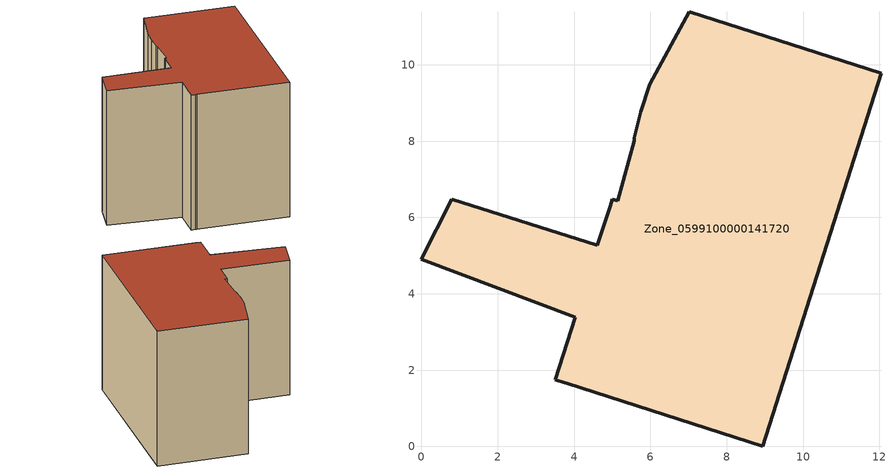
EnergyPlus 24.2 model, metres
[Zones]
Zone_0599100000141720
 floor ground (C_G): 12.04,9.78 8.94,0 3.81,1.65 3.75,1.67 3.5,1.75 4.03,3.39 0,4.91 0.79,6.48 4.61,5.27 4.94,6.3 5,6.48 5.15,6.43 5.57,8.01 5.57,8.09 5.75,8.77 5.98,9.49 7.02,11.4 z0
 wall outside (C_F): 0.79,6.48 0,4.91 4.03,3.39 3.5,1.75 3.75,1.67 3.81,1.65 8.94,0 12.04,9.78 7.02,11.4 5.98,9.49 5.75,8.77 5.57,8.09 5.57,8.01 5.15,6.43 5,6.48 4.94,6.3 4.61,5.27 0.79,6.48 z0:8.28
 roof outside (C_R): 12.04,9.78 7.02,11.4 5.98,9.49 5.75,8.77 5.57,8.09 5.57,8.01 5.15,6.43 5,6.48 4.94,6.3 4.61,5.27 0.79,6.48 0,4.91 4.03,3.39 3.5,1.75 3.75,1.67 3.81,1.65 8.94,0 z8.28
[BUILDING]
Pand.0599100000141720: North Axis=0; Terrain=City; Loads Convergence Tolerance Value=0.04; Temperature Convergence Tolerance Value=0.4; Solar Distribution=FullExterior; Maximum Number of Warmup Days=25; Minimum Number of Warmup Days=1
[Site:Location]
Rotterdam.The.Hague.AP_ZH_NLD Design_Conditions: Latitude=51.96; Longitude=4.45; Time Zone=1; Elevation=-4.5
[SITE:GROUNDTEMPERATURE:BUILDINGSURFACE]
18, 18, 18, 18, 18, 18, 18, 18, 18, 18, 18, 18
[MATERIAL] Thermal Absorptance=0.9; Solar Absorptance=0.7; Visible Absorptance=0.7
Name | Roughness | Thickness | Conductivity | Density | Specific Heat
G.TC.1975-1991 | MediumSmooth | 0.15 | 0.288461 | 540 | 1210
F.TC.1975-1991 | Rough | 0.3 | 0.230769 | 1920 | 840
R.TC.1975-1991 | MediumRough | 0.2 | 0.153846 | 1500 | 1000
[CONSTRUCTION]
C_G: G.TC.1975-1991
C_F: F.TC.1975-1991
C_R: R.TC.1975-1991
[ZONE]
Zone_0599100000141720: Type=1; Multiplier=1; Ceiling Height=Autocalculate; Volume=Autocalculate; Floor Area=autocalculate; Part of Total Floor Area=Yes
[ZONEINFILTRATION:DESIGNFLOWRATE]
Infil_Zone_0599100000141720: Zone or ZoneList or Space or SpaceList=Zone_0599100000141720; Schedule=AlwaysOn; Design Flow Rate Calculation Method=Flow/Area; Flow Rate per Floor Area=0.003; Constant Term Coefficient=1; Temperature Term Coefficient=0; Velocity Term Coefficient=0; Velocity Squared Term Coefficient=0
[HVACTEMPLATE:ZONE:IDEALLOADSAIRSYSTEM]
Zone_0599100000141720: Maximum Heating Supply Air Temperature=50; Minimum Cooling Supply Air Temperature=13; Maximum Heating Supply Air Humidity Ratio=0.0156; Minimum Cooling Supply Air Humidity Ratio=0.0077; Heating Limit=NoLimit; Cooling Limit=NoLimit; Dehumidification Control Type=ConstantSensibleHeatRatio; Cooling Sensible Heat Ratio=0.7; Dehumidification Setpoint=60; Humidification Control Type=None; Humidification Setpoint=30; Outdoor Air Method=None; Outdoor Air Flow Rate per Person=0.00944; Outdoor Air Flow Rate per Zone Floor Area=0; Outdoor Air Flow Rate per Zone=0; Demand Controlled Ventilation Type=None; Outdoor Air Economizer Type=NoEconomizer; Heat Recovery Type=None; Sensible Heat Recovery Effectiveness=0.7; Latent Heat Recovery Effectiveness=0.65
[ZONECONTROL:THERMOSTAT]
ThermostatControl_Zone_0599100000141720: Zone or ZoneList=Zone_0599100000141720; Control Type Schedule=DualSetpointControlType; Control 1=Thermostat_Zone_0599100000141720; Temperature Difference Between Cutout And Setpoint=0
[THERMOSTATSETPOINT:DUALSETPOINT]
Thermostat_Zone_0599100000141720: Heating Setpoint Temperature Schedule=HeatingSetpoint_Zone_0599100000141720; Cooling Setpoint Temperature Schedule=CoolingSetpoint_Zone_0599100000141720
[SCHEDULE:COMPACT]
HeatingSetpoint_Zone_0599100000141720: Through: 12/31, For: AllDays, Until: 24:00, 21
CoolingSetpoint_Zone_0599100000141720: Through: 12/31, For: AllDays, Until: 24:00, 24
DualSetpointControlType: Through: 12/31, For: AllDays, Until: 24:00, 4
AlwaysOn: Through: 12/31, For: AllDays, Until: 24:00, 1
